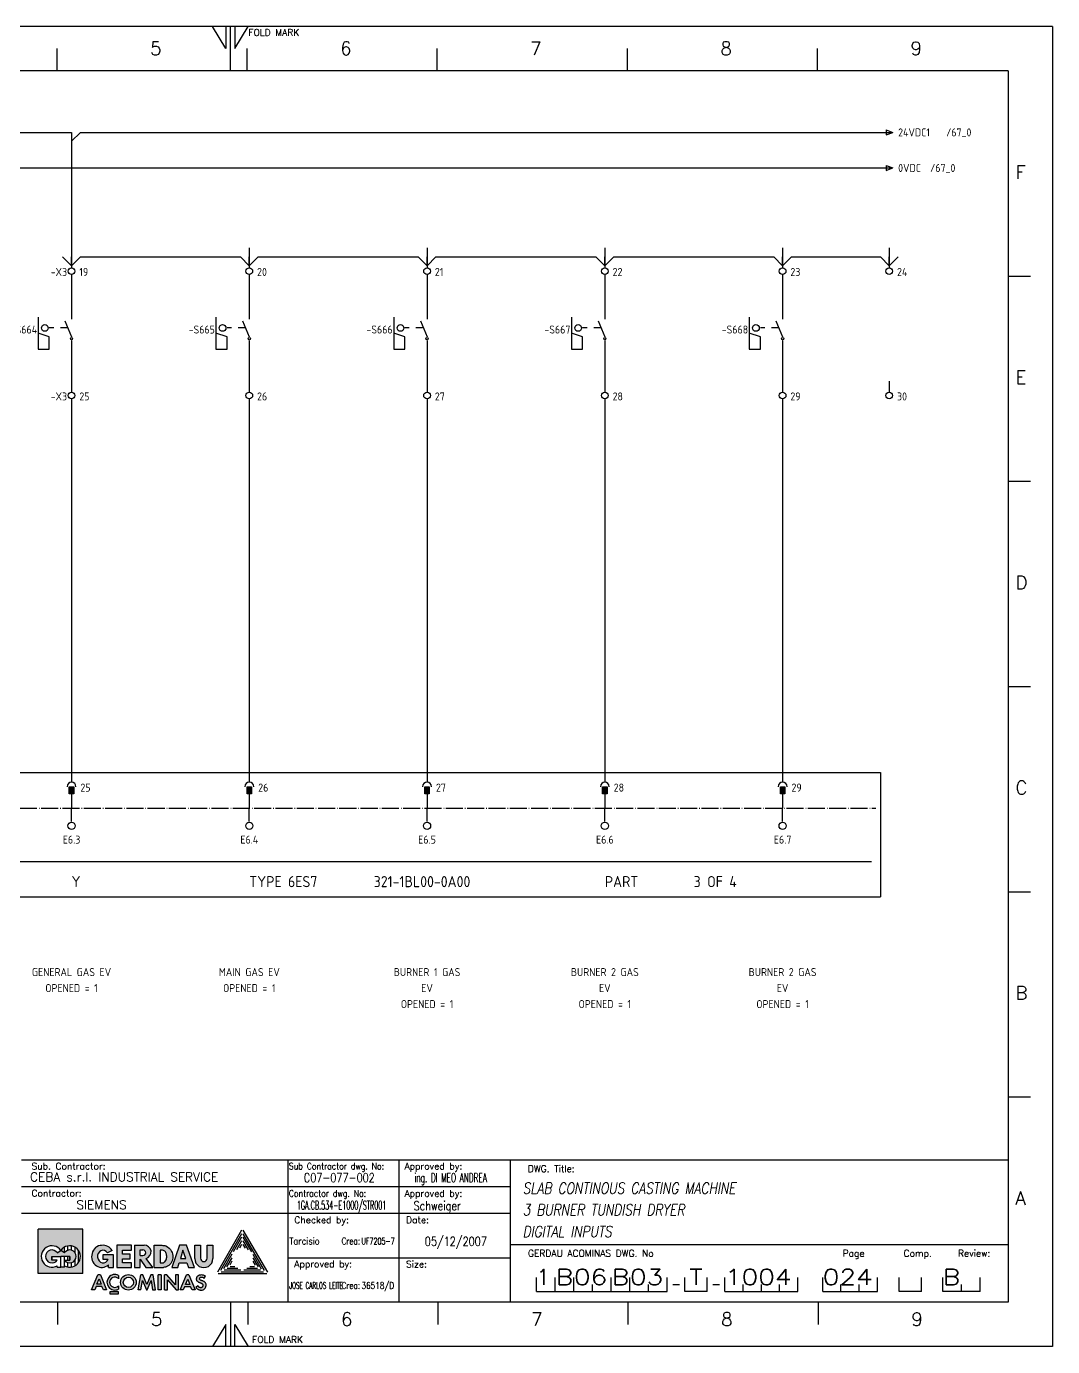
# Model space of a CAD drawing. Extents: x 520 to 940, y 6 to 303.
# Drawn here: x 709.3 to 940.2, y 6.5 to 303.5 of the extents above; entities that cross this region are included whole.
import ezdxf
from ezdxf.enums import TextEntityAlignment as Align

# ---------------------------------------------------------------- set-up
doc = ezdxf.new("R2010")
doc.units = 0
doc.header["$LTSCALE"] = 25
doc.header["$MEASUREMENT"] = 0
doc.linetypes.add('EPLANLINE7', pattern=[0])
doc.layers.get('0').update_dxf_attribs({"linetype": 'CONTINUOUS'})
for name, color, linetype in [('AUTOCONNECTING', 2, 'CONTINUOUS'), ('FORM_1', 7, 'CONTINUOUS'), ('FORM_2', 4, 'CONTINUOUS'), ('FORM_3', 6, 'CONTINUOUS'), ('FORM_4', 1, 'CONTINUOUS'), ('MORSETTI', 7, 'CONTINUOUS'), ('RIF_', 7, 'CONTINUOUS'), ('SEF', 5, 'CONTINUOUS'), ('SIMBOLO', 4, 'CONTINUOUS'), ('TESTI', 7, 'CONTINUOUS'), ('TESTO', 5, 'CONTINUOUS')]:
    doc.layers.add(name, color=color, linetype=linetype)
doc.styles.add('ROMANS', font='romans.shx', dxfattribs={"width": 0.7, "oblique": 10, "height": 4})
doc.styles.get("Standard").update_dxf_attribs({"font": 'isocp.shx'})

# ---------------------------------------------------------------- blocks, each defined once
blk = doc.blocks.new('Format A3')
at = {"layer": 'FORM_1'}
h = blk.add_hatch(color=256, dxfattribs=at)
edge = h.paths.add_edge_path()
edge.add_line((217.87, 22.79), (217.87, 17.78))
edge.add_line((217.87, 17.78), (219.92, 17.78))
edge.add_spline(control_points=[(219.92, 17.78), (220.24, 17.85), (220.98, 18), (221.84, 18.93), (222.13, 20.2), (221.81, 21.63), (220.8, 22.71), (219.89, 22.77), (219.58, 22.79)], knot_values=[0, 0, 0, 0, 0.968333, 2.238245, 3.514092, 4.752916, 6.526982, 7.43734, 7.43734, 7.43734, 7.43734], degree=3, periodic=0)
edge.add_line((219.58, 22.79), (217.87, 22.79))
edge = h.paths.add_edge_path(flags=16)
edge.add_spline(control_points=[(219.59, 21.67), (219.7, 21.66), (220.06, 21.63), (220.6, 21.16), (220.68, 20.32), (220.63, 19.48), (220.1, 18.85), (219.69, 18.84), (219.58, 18.84)], knot_values=[0, 0, 0, 0, 0.326882, 1.089251, 1.872602, 2.763575, 3.625522, 3.966209, 3.966209, 3.966209, 3.966209], degree=3, periodic=0)
edge.add_line((219.58, 18.84), (219.17, 18.84))
edge.add_line((219.17, 18.84), (219.17, 21.67))
edge.add_line((219.17, 21.67), (219.59, 21.67))
h.paths.add_polyline_path([(223.55, 22.79), (221.81, 17.78), (223.19, 17.78), (223.48, 18.84), (225.23, 18.84), (225.54, 17.78), (226.94, 17.78), (225.11, 22.79)])
h.paths.add_polyline_path([(224.33, 21.67), (224.94, 19.81), (223.79, 19.81)], flags=16)
h.paths.add_polyline_path([(228.25, 22.79), (226.96, 22.79), (226.97, 19.8, 0.995265), (231.07, 19.81), (231.07, 22.79), (229.77, 22.79), (229.77, 19.87, -1), (228.25, 19.87)])
h.paths.add_polyline_path([(215.57, 22.79), (213.43, 22.79), (213.43, 17.78), (214.72, 17.78), (214.72, 19.66), (215.93, 17.78), (217.52, 17.78), (216.02, 19.84, 0.906396)])
h.paths.add_polyline_path([(215.29, 20.49), (214.72, 20.5), (214.72, 21.75), (215.31, 21.75, -1.017604)], flags=16)
h.paths.add_polyline_path([(209.42, 22.79), (209.42, 17.78), (212.73, 17.78), (212.73, 18.83), (210.73, 18.83), (210.73, 19.76), (212.41, 19.76), (212.41, 20.8), (210.73, 20.8), (210.73, 21.67), (212.73, 21.67), (212.73, 22.79)])
edge = h.paths.add_edge_path()
edge.add_ellipse((206.05, 20.28), major_axis=(0, -2.49), ratio=0.91559, start_angle=180.5657, end_angle=401.2517)
edge.add_line((207.56, 18.41), (207.56, 17.78))
edge.add_line((207.56, 17.78), (208.68, 17.78))
edge.add_line((208.68, 17.78), (208.68, 20.66))
edge.add_line((208.68, 20.66), (206.26, 20.66))
edge.add_line((206.26, 20.66), (206.26, 19.69))
edge.add_line((206.26, 19.69), (207.49, 19.69))
edge.add_ellipse((206.34, 20.25), major_axis=(0, -1.41), ratio=0.88785, start_angle=126.9107, end_angle=426.8029, ccw=False)
edge.add_line((207.34, 21.09), (208.41, 21.6))
edge.add_arc((206.36, 20.45), 2.34, 29.2872, 98.191)
h.paths.add_polyline_path([(205.74, 16.12), (205.19, 16.12), (203.77, 12.78), (204.46, 12.78), (204.76, 13.48), (206.07, 13.48), (206.44, 12.78), (207.11, 12.79)])
h.paths.add_polyline_path([(205.46, 15.22), (205.93, 14.01), (204.97, 14.01)], flags=16)
h.paths.add_polyline_path([(209.78, 12.92), (209.78, 13.66, -2.423597), (209.78, 15.28), (209.78, 16.02, 1.652966)])
h.paths.add_polyline_path([(210.29, 14.45, 1), (213.8, 14.45, 1)])
h.paths.add_polyline_path([(213.19, 14.45, -1), (210.89, 14.45, -1)], flags=16)
h.paths.add_polyline_path([(215.31, 16.12), (214.82, 16.12), (214.22, 12.78), (214.87, 12.78), (215.21, 14.84), (216.1, 12.73), (216.28, 12.73), (217.19, 14.84), (217.49, 12.78), (218.15, 12.78), (217.6, 16.12), (217.12, 16.12), (216.2, 13.99)])
h.paths.add_polyline_path([(219.4, 16.12), (218.75, 16.12), (218.75, 12.78), (219.4, 12.78)])
h.paths.add_polyline_path([(220.16, 12.78), (220.81, 12.78), (220.81, 15.04), (222.79, 12.78), (223.3, 12.78), (223.3, 16.12), (222.65, 16.12), (222.65, 13.88), (220.68, 16.12), (220.16, 16.12)])
h.paths.add_polyline_path([(225.66, 16.12), (225.13, 16.12), (223.7, 12.77), (224.39, 12.77), (224.69, 13.47), (226, 13.47), (226.37, 12.77), (227.04, 12.77)])
h.paths.add_polyline_path([(225.39, 15.2), (225.86, 14), (224.9, 14)], flags=16)
edge = h.paths.add_edge_path()
edge.add_spline(control_points=[(229.42, 15.81), (229.38, 15.84), (229.32, 15.89), (229.21, 15.96), (229.1, 16.02), (228.95, 16.09), (228.79, 16.14), (228.58, 16.18), (228.37, 16.18), (228.14, 16.15), (227.97, 16.08), (227.8, 16), (227.66, 15.88), (227.54, 15.75), (227.47, 15.59), (227.4, 15.42), (227.39, 15.24), (227.4, 15.04), (227.44, 14.85), (227.57, 14.66), (227.73, 14.54), (227.92, 14.42), (228.08, 14.35), (228.25, 14.29), (228.42, 14.23), (228.59, 14.16), (228.73, 14.07), (228.81, 13.98), (228.85, 13.89), (228.87, 13.78), (228.86, 13.67), (228.81, 13.54), (228.72, 13.42), (228.56, 13.32), (228.37, 13.29), (228.2, 13.3), (228.07, 13.34), (227.98, 13.38), (227.9, 13.44), (227.81, 13.5), (227.72, 13.6), (227.68, 13.69), (227.64, 13.74)], knot_values=[0, 0, 0, 0, 0.129897, 0.252239, 0.381983, 0.506097, 0.749316, 0.87783, 1.167741, 1.365595, 1.552935, 1.738999, 1.918105, 2.09238, 2.269928, 2.449255, 2.632957, 2.790606, 3.065835, 3.193419, 3.483878, 3.653535, 3.853782, 4.021202, 4.182707, 4.402789, 4.570564, 4.668988, 4.759204, 4.855589, 5.007336, 5.095097, 5.270281, 5.443299, 5.63607, 5.844858, 5.950481, 6.046454, 6.146081, 6.249423, 6.351995, 6.544354, 6.544354, 6.544354, 6.544354], degree=3, periodic=0)
edge.add_line((227.64, 13.74), (227.22, 13.33))
edge.add_spline(control_points=[(227.22, 13.33), (227.25, 13.3), (227.3, 13.21), (227.44, 13.06), (227.61, 12.91), (227.84, 12.8), (228.04, 12.73), (228.25, 12.7), (228.44, 12.69), (228.72, 12.72), (228.99, 12.82), (229.25, 13.03), (229.41, 13.25), (229.53, 13.57), (229.55, 13.89), (229.48, 14.23), (229.32, 14.44), (229.15, 14.58), (228.98, 14.67), (228.78, 14.76), (228.59, 14.83), (228.39, 14.91), (228.2, 15), (228.05, 15.18), (228.07, 15.39), (228.2, 15.54), (228.35, 15.61), (228.48, 15.63), (228.66, 15.63), (228.84, 15.57), (228.98, 15.46), (229.05, 15.4), (229.08, 15.37)], knot_values=[0, 0, 0, 0, 0.131114, 0.305389, 0.623258, 0.772631, 1.083491, 1.243018, 1.425854, 1.654083, 2.072988, 2.274716, 2.662927, 2.870188, 3.280959, 3.591243, 3.888658, 4.0589, 4.248032, 4.476436, 4.699919, 4.85554, 5.137678, 5.317889, 5.513624, 5.728226, 5.888869, 5.979085, 6.142909, 6.403998, 6.552706, 6.676571, 6.676571, 6.676571, 6.676571], degree=3, periodic=0)
edge.add_line((229.08, 15.37), (229.42, 15.81))
h.paths.add_polyline_path([(207.88, 12.33), (207.88, 11.83), (209.78, 11.83), (209.79, 12.33)])
h.paths.add_polyline_path([(201.77, 26.45), (191.77, 26.45), (191.77, 16.45), (201.77, 16.45)])
h.paths.add_polyline_path([(197.64, 18.19), (197.64, 17.87), (196.84, 17.87), (196.04, 17.87), (196.04, 18.19, -2.312045), (196.84, 21.6, -2.312045)], flags=16)
h.paths.add_polyline_path([(197.64, 19.43), (198.44, 19.43), (198.44, 20.27), (196.84, 20.27), (194.84, 20.27), (194.84, 19.43), (196.04, 19.43, -3.248328), (196.05, 21.08), (196.84, 21.6), (197.62, 21.08, -3.248328)], flags=0)
for p, q in [((420, 297), (0, 297)), ((234, 292), (231, 297)), ((234, 297), (234, 292)), ((235, 287), (235, 297)), ((236, 292), (239, 297)), ((236, 297), (236, 292)), ((420, 297), (420, 0)), ((195.93, 292), (195.93, 287)), ((238.7, 292), (238.7, 287)), ((281.48, 292), (281.48, 287)), ((324.26, 292), (324.26, 287)), ((367.03, 292), (367.03, 287)), ((410, 240.83), (415, 240.83)), ((410, 194.66), (415, 194.66)), ((410, 148.5), (415, 148.5)), ((410, 102.33), (415, 102.33)), ((410, 56.17), (415, 56.17)), ((248, 30), (248, 42)), ((273, 10), (273, 42)), ((188.01, 36), (298, 36)), ((191.77, 16.45), (191.77, 26.45)), ((201.77, 26.45), (191.77, 26.45)), ((201.77, 16.45), (201.77, 26.45)), ((237.53, 26.19), (232.06, 16.71)), ((237.53, 25.39), (232.76, 17.12)), ((237.53, 24.59), (235.65, 21.33)), ((237.53, 23.79), (236.34, 21.73)), ((237.83, 26.19), (243.31, 16.71)), ((237.83, 25.39), (242.62, 17.11)), ((237.83, 24.59), (239.72, 21.33)), ((237.83, 23.79), (239.03, 21.73)), ((196.04, 21.07), (196.84, 21.6)), ((197.64, 21.07), (196.84, 21.6)), ((197.64, 21.07), (197.64, 22.35)), ((198.44, 21.68), (198.44, 22.64)), ((199.24, 21.68), (199.24, 22.64)), ((200.04, 21.11), (200.04, 22.35)), ((200.84, 18.94), (200.84, 21.6)), ((208.41, 21.6), (207.34, 21.09)), ((209.42, 22.79), (209.42, 17.78)), ((212.73, 22.79), (209.42, 22.79)), ((210.73, 20.8), (210.73, 21.67)), ((210.73, 21.67), (212.73, 21.67)), ((212.41, 20.8), (210.73, 20.8)), ((212.41, 19.76), (212.41, 20.8)), ((212.73, 21.67), (212.73, 22.79)), ((213.43, 22.79), (213.43, 17.78)), ((213.43, 22.79), (215.57, 22.79)), ((214.72, 20.5), (214.72, 21.75)), ((214.72, 21.75), (215.31, 21.75)), ((217.87, 17.78), (217.87, 22.79)), ((217.87, 22.79), (219.58, 22.79)), ((223.55, 22.79), (221.81, 17.78)), ((225.11, 22.79), (223.55, 22.79)), ((224.33, 21.67), (223.79, 19.81)), ((224.94, 19.81), (224.33, 21.67)), ((226.94, 17.78), (225.11, 22.79)), ((226.97, 19.83), (226.96, 22.79)), ((226.96, 22.79), (228.25, 22.79)), ((228.25, 22.79), (228.25, 19.87)), ((229.77, 19.87), (229.77, 22.79)), ((229.77, 22.79), (231.07, 22.79)), ((231.07, 22.79), (231.07, 19.81)), ((237.53, 22.99), (237.04, 22.13)), ((237.83, 22.99), (238.33, 22.13)), ((298, 23), (410, 23)), ((194.84, 20.27), (196.84, 20.27)), ((194.84, 20.27), (196.84, 20.27)), ((194.84, 19.43), (194.84, 20.27)), ((194.84, 20.27), (194.84, 19.43)), ((196.04, 19.43), (194.84, 19.43)), ((196.04, 17.87), (196.04, 18.19)), ((196.04, 17.87), (196.84, 17.87)), ((196.84, 17.87), (196.84, 20.27)), ((198.84, 20.27), (196.84, 20.27)), ((198.84, 20.27), (196.84, 20.27)), ((197.64, 17.87), (196.84, 17.87)), ((197.64, 17.87), (197.64, 20.27)), ((197.64, 19.43), (198.84, 19.43)), ((197.64, 17.87), (197.64, 18.19)), ((198.44, 19.43), (198.44, 20.27)), ((198.44, 17.9), (198.44, 18.86)), ((198.84, 20.27), (198.84, 19.43)), ((198.84, 19.43), (198.84, 20.27)), ((199.24, 17.9), (199.24, 18.86)), ((200.04, 18.19), (200.04, 19.43)), ((208.68, 20.66), (206.26, 20.66)), ((206.26, 20.66), (206.26, 19.69)), ((206.26, 19.69), (207.49, 19.69)), ((207.56, 17.78), (207.56, 18.41)), ((208.68, 17.78), (208.68, 20.66)), ((210.73, 18.83), (210.73, 19.76)), ((210.73, 19.76), (212.41, 19.76)), ((212.73, 18.83), (210.73, 18.83)), ((212.73, 17.78), (212.73, 18.83)), ((214.72, 20.5), (215.31, 20.49)), ((214.72, 19.66), (215.93, 17.78)), ((214.72, 17.78), (214.72, 19.66)), ((217.52, 17.78), (216.02, 19.84)), ((223.19, 17.78), (223.48, 18.84)), ((223.48, 18.84), (225.23, 18.84)), ((223.79, 19.81), (224.94, 19.81)), ((225.23, 18.84), (225.54, 17.78)), ((235.33, 20.78), (233.45, 17.52)), ((235.33, 19.98), (234.14, 17.92)), ((235.33, 19.18), (234.84, 18.32)), ((234.98, 18.05), (235.98, 18.05)), ((239.39, 18.05), (240.39, 18.05)), ((240.04, 20.78), (241.92, 17.51)), ((240.04, 19.98), (241.23, 17.91)), ((240.04, 19.18), (240.54, 18.31)), ((248, 20), (298, 20)), ((201.77, 16.45), (191.77, 16.45)), ((203.77, 12.78), (205.19, 16.12)), ((204.97, 14.01), (205.46, 15.22)), ((205.74, 16.12), (205.19, 16.12)), ((205.46, 15.22), (205.93, 14.01)), ((205.74, 16.12), (207.11, 12.79)), ((207.56, 17.78), (208.68, 17.78)), ((209.42, 17.78), (212.73, 17.78)), ((209.78, 16.02), (209.78, 15.23)), ((213.43, 17.78), (214.72, 17.78)), ((214.22, 12.78), (214.82, 16.12)), ((215.31, 16.12), (214.82, 16.12)), ((216.2, 13.99), (215.31, 16.12)), ((215.93, 17.78), (217.52, 17.78)), ((217.12, 16.12), (216.2, 13.99)), ((217.6, 16.12), (217.12, 16.12)), ((218.15, 12.78), (217.6, 16.12)), ((217.87, 17.78), (219.92, 17.78)), ((218.75, 12.78), (218.75, 16.12)), ((219.4, 16.12), (218.75, 16.12)), ((219.4, 16.12), (219.4, 12.78)), ((220.16, 12.79), (220.16, 16.12)), ((220.68, 16.12), (220.16, 16.12)), ((222.65, 13.88), (220.68, 16.12)), ((220.81, 15.04), (222.79, 12.78)), ((220.81, 12.78), (220.81, 15.04)), ((221.81, 17.78), (223.19, 17.78)), ((222.65, 16.12), (222.65, 13.88)), ((223.3, 16.12), (222.65, 16.12)), ((223.3, 12.78), (223.3, 16.12)), ((223.7, 12.77), (225.13, 16.12)), ((224.9, 14), (225.39, 15.2)), ((225.66, 16.12), (225.13, 16.12)), ((225.39, 15.2), (225.86, 14)), ((225.54, 17.78), (226.94, 17.78)), ((225.66, 16.12), (227.04, 12.77)), ((229.08, 15.36), (229.42, 15.81)), ((232.21, 16.45), (243.16, 16.45)), ((232.9, 16.85), (242.47, 16.85)), ((233.6, 17.25), (237.37, 17.25)), ((234.29, 17.65), (236.67, 17.65)), ((238, 17.25), (241.77, 17.25)), ((238.7, 17.65), (241.08, 17.65)), ((204.46, 12.78), (203.77, 12.78)), ((204.76, 13.48), (204.46, 12.78)), ((206.07, 13.48), (204.76, 13.48)), ((205.93, 14.01), (204.97, 14.01)), ((206.44, 12.78), (206.07, 13.48)), ((207.11, 12.79), (206.44, 12.78)), ((207.88, 12.33), (207.88, 11.83)), ((209.79, 12.33), (207.88, 12.33)), ((209.78, 13.66), (209.78, 12.9)), ((209.78, 11.83), (209.79, 12.33)), ((214.87, 12.78), (214.22, 12.78)), ((214.87, 12.78), (215.21, 14.84)), ((215.21, 14.84), (216.1, 12.73)), ((216.1, 12.73), (216.28, 12.73)), ((216.28, 12.73), (217.19, 14.84)), ((217.19, 14.84), (217.49, 12.78)), ((217.49, 12.78), (218.15, 12.78)), ((219.4, 12.78), (218.75, 12.78)), ((220.16, 12.78), (220.81, 12.78)), ((222.79, 12.78), (223.3, 12.78)), ((224.39, 12.77), (223.7, 12.77)), ((224.69, 13.47), (224.39, 12.77)), ((226, 13.47), (224.69, 13.47)), ((225.86, 14), (224.9, 14)), ((226.37, 12.77), (226, 13.47)), ((227.04, 12.77), (226.37, 12.77)), ((227.22, 13.33), (227.64, 13.74)), ((196.11, 10), (196.11, 5)), ((207.88, 11.83), (209.78, 11.83)), ((235, 10), (235, 0)), ((238.89, 10), (238.89, 5)), ((281.66, 10), (281.66, 5)), ((324.44, 10), (324.44, 5)), ((367.22, 10), (367.22, 5)), ((234, 5), (231, 0)), ((234, 0), (234, 5)), ((236, 5), (239, 0)), ((236, 0), (236, 5)), ((420, 0), (0, 0))]:
    blk.add_line(p, q, dxfattribs=at)
blk.add_lwpolyline([(219.59, 21.67), (219.17, 21.67), (219.17, 18.84), (219.58, 18.84)], dxfattribs=at)
for radius in [1.75, 1.15]:
    blk.add_circle((212.04, 14.45), radius, dxfattribs=at)
for centre, radius, start, end in [((194.84, 20.27), 2.4, 33.5573, 300), ((194.84, 20.27), 1.46, 33.5573, 325.1132), ((198.84, 20.27), 2.4, 240, 146.4427), ((198.84, 20.27), 1.46, 214.8868, 146.4427), ((206.36, 20.45), 2.34, 29.2872, 98.191), ((215.31, 21.12), 0.633, 270, 90), ((215.65, 21.29), 1.5, 284.2434, 92.9996), ((229.02, 19.82), 2.05, 179.8525, 0.1475), ((229.01, 19.87), 0.761, 180, 0), ((208.97, 14.47), 1.75, 62.3456, 297.6544), ((208.97, 14.47), 1.15, 44.8431, 315.1569)]:
    blk.add_arc(centre, radius, start, end, dxfattribs=at)
for centre, major_axis, ratio, start_param, end_param in [((206.05, 20.28), (0, -2.49), 0.91559, 3.151467, 7.003163), ((206.34, 20.25), (0, -1.41), 0.88785, 2.21501, 7.449115)]:
    blk.add_ellipse(centre, major_axis=major_axis, ratio=ratio, start_param=start_param, end_param=end_param, dxfattribs=at)
for points in [[(219.58, 22.79), (220.48, 22.65), (221.76, 21.42), (222.04, 20.21), (221.73, 18.97), (220.84, 18.07), (219.92, 17.78)], [(219.58, 18.84), (219.91, 18.87), (220.52, 19.48), (220.66, 20.37), (220.5, 21.13), (219.91, 21.62), (219.59, 21.67)], [(227.22, 13.33), (227.3, 13.23), (227.41, 13.09), (227.66, 12.89), (227.79, 12.82), (228.09, 12.73), (228.24, 12.7), (228.43, 12.7), (228.65, 12.72), (229.04, 12.87), (229.2, 13), (229.43, 13.31), (229.5, 13.51), (229.53, 13.92), (229.46, 14.22), (229.28, 14.46), (229.15, 14.57), (228.99, 14.66), (228.78, 14.76), (228.57, 14.84), (228.43, 14.9), (228.18, 15.03), (228.07, 15.18), (228.09, 15.37), (228.22, 15.54), (228.37, 15.61), (228.46, 15.63), (228.62, 15.63), (228.87, 15.54), (228.99, 15.45), (229.08, 15.37)], [(227.64, 13.74), (227.75, 13.58), (227.81, 13.5), (227.9, 13.44), (227.98, 13.38), (228.07, 13.35), (228.17, 13.31), (228.38, 13.3), (228.56, 13.33), (228.71, 13.43), (228.82, 13.57), (228.85, 13.65), (228.86, 13.8), (228.84, 13.89), (228.8, 13.98), (228.74, 14.05), (228.6, 14.15), (228.4, 14.23), (228.25, 14.29), (228.09, 14.35), (227.91, 14.43), (227.76, 14.52), (227.54, 14.71), (227.47, 14.81), (227.4, 15.08), (227.39, 15.24), (227.41, 15.42), (227.47, 15.59), (227.55, 15.75), (227.66, 15.88), (227.8, 15.99), (227.97, 16.08), (228.14, 16.14), (228.34, 16.17), (228.63, 16.17), (228.75, 16.14), (228.99, 16.07), (229.1, 16.02), (229.21, 15.96), (229.31, 15.89), (229.42, 15.81)]]:
    blk.add_spline(points, degree=3, dxfattribs=at)
at = {"layer": 'FORM_3'}
for p, q in [((410, 287), (25, 287)), ((410, 287), (410, 10)), ((410, 10), (25, 10))]:
    blk.add_line(p, q, dxfattribs=at)
at = {"layer": 'FORM_4'}
for p, q in [((188.01, 42), (410, 42)), ((298, 10), (298, 42)), ((188.01, 30), (298, 30)), ((248, 10), (248, 30)), ((303.88, 12.42), (303.88, 15.51)), ((308.08, 12.42), (308.08, 15.51)), ((312.28, 12.42), (312.28, 15.51)), ((320.68, 12.42), (320.68, 15.51)), ((324.88, 12.42), (324.88, 15.51)), ((333.28, 12.42), (333.28, 15.51)), ((337.28, 12.42), (337.28, 15.51)), ((342.28, 12.42), (342.28, 15.51)), ((346.28, 12.42), (346.28, 15.51)), ((362.68, 12.42), (362.68, 15.51)), ((368.28, 12.42), (368.28, 15.51)), ((380.58, 12.42), (380.58, 15.51)), ((385.48, 12.42), (385.48, 15.51)), ((390.48, 12.42), (390.48, 15.51)), ((395.28, 12.42), (395.28, 15.51)), ((403.68, 12.42), (403.68, 15.51)), ((303.88, 12.42), (333.28, 12.42)), ((316.48, 12.42), (316.48, 13.97)), ((316.48, 12.42), (316.48, 13.97)), ((329.08, 12.42), (329.08, 13.97)), ((334.53, 13.97), (336.06, 13.97)), ((342.28, 12.42), (337.28, 12.42)), ((343.53, 13.97), (345.03, 13.97)), ((346.28, 12.42), (346.28, 13.97)), ((346.28, 12.42), (362.68, 12.42)), ((350.38, 12.42), (350.38, 13.97)), ((354.48, 12.42), (354.48, 13.97)), ((358.58, 12.42), (358.58, 13.97)), ((368.28, 12.42), (380.58, 12.42)), ((372.38, 12.42), (372.38, 13.97)), ((376.48, 12.42), (376.48, 13.97)), ((390.48, 12.42), (385.48, 12.42)), ((399.13, 12.42), (395.28, 12.42)), ((403.68, 12.42), (399.13, 12.42)), ((399.48, 12.42), (399.48, 13.97))]:
    blk.add_line(p, q, dxfattribs=at)
at = {"layer": 'FORM_1', "style": 'ROMANS'}
for p in [(239.05, 294.88), (239.88, 0.84)]:
    blk.add_text('FOLD MARK', height=1.5, dxfattribs=at).set_placement(p)
at = {"layer": 'FORM_2', "style": 'ROMANS'}
for s, p in [('Sub. Contractor:', (190.24, 39.84)), ('Approved by:', (274.17, 39.84)), ('DWG. Title:', (301.92, 39.27)), ('Contractor:', (190.24, 33.75)), ('Approved by:', (274.17, 33.72)), ('Checked by:', (249.38, 27.74)), ('Date:', (274.53, 27.74)), ('GERDAU ACOMINAS DWG. No', (301.96, 20.23)), ('Page', (372.75, 20.23)), ('Comp.', (386.46, 20.23)), ('Review:', (398.72, 20.23)), ('Approved by:', (249.38, 17.83)), ('Size:', (274.53, 17.79))]:
    blk.add_text(s, height=1.5, dxfattribs=at).set_placement(p)
for s, width, p in [('Sub Contractor dwg. No:', 0.85, (248.15, 39.84)), ('Contractor dwg. No:', 0.85, (248.15, 33.72)), ('Crea:', 0.8, (260.02, 23)), ('Crea:', 0.8, (260.02, 13))]:
    blk.add_text(s, height=1.5, dxfattribs=dict(at, width=width)).set_placement(p)
at = {"layer": 'FORM_2', "style": 'ROMANS', "flags": 4}
for tag, p in [('21', (189.91, 37.18)), ('18', (189.91, 30.89))]:
    blk.add_attdef(tag, p, '', height=2, dxfattribs=at)
at = {"layer": 'FORM_2', "color": 4, "style": 'ROMANS', "width": 0.8, "flags": 4}
for tag, p in [('22', (251.5, 37)), ('19', (251.5, 30.8)), ('24', (278.73, 22.67))]:
    blk.add_attdef(tag, p, '', height=2, dxfattribs=at)
at = {"layer": 'FORM_2', "style": 'ROMANS', "flags": 4}
for tag, p, height, width in [('23', (276.41, 37.01), 2, 0.8), ('20', (276.22, 30.68), 2, 0.8), ('14', (248.25, 23), 1.5, 0.9), ('15', (264.49, 22.98), 1.5, 0.8), ('16', (248.25, 13), 1.5, 0.9), ('17', (264.49, 12.98), 1.5, 0.8)]:
    blk.add_attdef(tag, p, '', height=height, dxfattribs=dict(at, width=width))
at = {"layer": 'FORM_4', "style": 'ROMANS'}
for s, p in [('5', (216.92, 290.56)), ('6', (259.7, 290.56)), ('7', (302.47, 290.56)), ('8', (345.25, 290.56)), ('9', (388.03, 290.56)), ('F', (411.64, 262.73)), ('E', (411.64, 216.57)), ('D', (411.64, 170.4)), ('C', (411.64, 124.24)), ('B', (411.64, 78.07)), ('A', (411.64, 31.9)), ('5', (217.1, 4.65)), ('6', (259.88, 4.65)), ('7', (302.66, 4.65)), ('8', (345.43, 4.65)), ('9', (388.21, 4.65))]:
    blk.add_text(s, height=3, dxfattribs=at).set_placement(p)
at = {"layer": 'FORM_4', "color": 1, "style": 'ROMANS', "oblique": 10, "width": 0.8, "flags": 4}
for tag, p in [('11', (300.77, 34.39)), ('12', (300.77, 29.5)), ('13', (300.77, 24.62))]:
    blk.add_attdef(tag, p, '', height=2.5, dxfattribs=at)
at = {"layer": 'FORM_4', "color": 1, "style": 'ROMANS', "flags": 2}
blk.add_attdef('25', (279.66, 12.25), '', height=5, dxfattribs=at)
at = {"layer": 'FORM_4', "style": 'ROMANS', "width": 1.25, "flags": 4}
for tag, p in [('1', (303.88, 13.92)), ('3', (312.28, 13.92)), ('5', (324.88, 13.92)), ('7', (346.28, 13.92)), ('10', (395.28, 13.92))]:
    blk.add_attdef(tag, p, '', height=3.5, dxfattribs=at)
for tag, p in [('2', (310.18, 13.92)), ('4', (322.78, 13.92)), ('6', (339.78, 13.92)), ('9', (387.98, 13.92))]:
    blk.add_attdef(tag, text='', height=3.5, dxfattribs=at).set_placement(p, align=Align.CENTER)
at = {"layer": 'FORM_4', "color": 1, "style": 'ROMANS', "width": 1.25, "flags": 4}
blk.add_attdef('8', (368.28, 13.92), '', height=3.5, dxfattribs=at)
blk = doc.blocks.new('SO269')
at = {"layer": 'TESTI', "color": 2, "linetype": 'EPLANLINE7'}
for p, q in [((-2, 0), (0, 0)), ((0, 0), (0, -2)), ((0, -2), (2, 0))]:
    blk.add_line(p, q, dxfattribs=at)
blk = doc.blocks.new('SO278')
at = {"layer": 'TESTI', "color": 2, "linetype": 'EPLANLINE7'}
for p in [(-2, 0), (0, 2), (2, 0)]:
    blk.add_line(p, (0, -2), dxfattribs=at)
blk = doc.blocks.new('30_0_IEC_WUPI')
at = {"layer": 'SIMBOLO', "color": 3, "linetype": 'EPLANLINE7'}
blk.add_line((0, 4), (0, 1.6), dxfattribs=at)
blk.add_circle((0, 0.8), 0.75, dxfattribs=at)
blk = doc.blocks.new('39_0_IEC_WUPI')
at = {"layer": 'TESTI', "color": 3, "linetype": 'EPLANLINE7'}
for p, q in [((0, 4), (0, 2)), ((-7.5, 2.4), (-7.5, -4.8)), ((-4, 0), (-5, 0)), ((-1, 0), (-2.5, 0)), ((-1.5, 1.6), (0, -2)), ((-5, -2), (-7.5, -1.2)), ((-5, -4.8), (-5, -2)), ((0, -2.8), (0, -4)), ((-7.5, -4.8), (-5, -4.8))]:
    blk.add_line(p, q, dxfattribs=at)
for centre, radius in [((-6, 0), 0.75), ((0, -2.4), 0.25)]:
    blk.add_circle(centre, radius, dxfattribs=at)
blk = doc.blocks.new('31_0_IEC_WUPI')
at = {"layer": 'TESTI', "color": 3, "linetype": 'EPLANLINE7'}
for p, q in [((0, 4), (0, 2)), ((-0.5, 0.8), (0.5, 0.8)), ((-0.5, -0.8), (-0.5, 0.8)), ((0.5, 0.8), (0.5, -0.8)), ((0.5, -0.8), (-0.5, -0.8))]:
    blk.add_line(p, q, dxfattribs=at)
blk.add_arc((0, 0.8), 1, 0, 180, dxfattribs=at)
blk.add_solid([(-0.5, -0.8), (0.5, -0.8), (-0.5, 0.8), (0.5, 0.8)], dxfattribs=at)
blk = doc.blocks.new('SO303')
at = {"layer": 'TESTI', "color": 2, "linetype": 'EPLANLINE7'}
blk.add_line((0, 1), (0, 4), dxfattribs=at)
blk.add_circle((0, 0), 0.8, dxfattribs=at)
blk = doc.blocks.new('SO284')
at = {"layer": 'TESTI', "color": 2, "linetype": 'EPLANLINE7'}
for p, q in [((-1.175, 0), (0.675, 0)), ((-0.675, 0.575), (0.8, 0)), ((-0.675, 0.575), (-0.675, -0.575)), ((-0.675, -0.575), (0.8, 0))]:
    blk.add_line(p, q, dxfattribs=at)

msp = doc.modelspace()

# ---------------------------------------------------------------- linework, layer by layer
at = {"layer": 'AUTOCONNECTING', "color": 2, "linetype": 'EPLANLINE7'}
for p, q in [((641.42, 279.61), (717.42, 279.61)), ((721.42, 279.61), (903.42, 279.61)), ((719.42, 277.61), (719.42, 253.61)), ((571.42, 271.61), (903.42, 271.61)), ((719.42, 249.61), (719.42, 251.61)), ((721.42, 251.61), (757.42, 251.61)), ((759.42, 249.61), (759.42, 251.61)), ((761.42, 251.61), (797.42, 251.61)), ((799.42, 249.61), (799.42, 251.61)), ((801.42, 251.61), (837.42, 251.61)), ((839.42, 249.61), (839.42, 251.61)), ((841.42, 251.61), (877.42, 251.61)), ((879.42, 249.61), (879.42, 251.61)), ((881.42, 251.61), (901.42, 251.61)), ((903.42, 249.61), (903.42, 251.61)), ((719.42, 247.61), (719.42, 239.61)), ((759.42, 247.61), (759.42, 239.61)), ((799.42, 247.61), (799.42, 239.61)), ((839.42, 247.61), (839.42, 239.61)), ((879.42, 247.61), (879.42, 239.61)), ((719.42, 231.61), (719.42, 223.61)), ((759.42, 231.61), (759.42, 223.61)), ((799.42, 231.61), (799.42, 223.61)), ((839.42, 231.61), (839.42, 223.61)), ((879.42, 231.61), (879.42, 223.61)), ((719.42, 219.61), (719.42, 135.61)), ((759.42, 219.61), (759.42, 135.61)), ((799.42, 219.61), (799.42, 135.61)), ((839.42, 219.61), (839.42, 135.61)), ((879.42, 219.61), (879.42, 135.61)), ((719.42, 131.61), (719.42, 127.61)), ((759.42, 131.61), (759.42, 127.61)), ((799.42, 131.61), (799.42, 127.61)), ((839.42, 131.61), (839.42, 127.61)), ((879.42, 131.61), (879.42, 127.61))]:
    msp.add_line(p, q, dxfattribs=at)
at = {"layer": 'SIMBOLO', "color": 1, "linetype": 'EPLANLINE7'}
for p, q in [((577.42, 135.61), (901.42, 135.61)), ((901.42, 135.61), (901.42, 107.61)), ((577.42, 107.61), (901.42, 107.61))]:
    msp.add_line(p, q, dxfattribs=at)
at = {"layer": 'TESTI', "color": 1, "linetype": 'EPLANLINE7'}
for p, q in [((707.79, 127.61), (711.62, 127.61)), ((712.12, 127.61), (712.19, 127.61)), ((712.59, 127.61), (716.42, 127.61)), ((716.89, 127.61), (716.99, 127.61)), ((717.39, 127.61), (721.22, 127.61)), ((721.69, 127.61), (721.79, 127.61)), ((722.17, 127.61), (726.02, 127.61)), ((726.49, 127.61), (726.59, 127.61)), ((726.97, 127.61), (730.79, 127.61)), ((731.27, 127.61), (731.37, 127.61)), ((731.77, 127.61), (735.59, 127.61)), ((736.07, 127.61), (736.17, 127.61)), ((736.54, 127.61), (740.39, 127.61)), ((740.87, 127.61), (740.97, 127.61)), ((741.34, 127.61), (745.17, 127.61)), ((745.64, 127.61), (745.74, 127.61)), ((746.14, 127.61), (749.97, 127.61)), ((750.44, 127.61), (750.54, 127.61)), ((750.92, 127.61), (754.77, 127.61)), ((755.24, 127.61), (755.34, 127.61)), ((755.72, 127.61), (759.54, 127.61)), ((760.04, 127.61), (760.12, 127.61)), ((760.52, 127.61), (764.34, 127.61)), ((764.82, 127.61), (764.92, 127.61)), ((765.29, 127.61), (769.14, 127.61)), ((769.62, 127.61), (769.72, 127.61)), ((770.09, 127.61), (773.92, 127.61)), ((774.42, 127.61), (774.49, 127.61)), ((774.89, 127.61), (778.72, 127.61)), ((779.19, 127.61), (779.29, 127.61)), ((779.67, 127.61), (783.52, 127.61)), ((783.99, 127.61), (784.09, 127.61)), ((784.47, 127.61), (788.32, 127.61)), ((788.79, 127.61), (788.89, 127.61)), ((789.27, 127.61), (793.09, 127.61)), ((793.57, 127.61), (793.67, 127.61)), ((794.07, 127.61), (797.89, 127.61)), ((798.37, 127.61), (798.47, 127.61)), ((798.84, 127.61), (802.69, 127.61)), ((803.17, 127.61), (803.27, 127.61)), ((803.64, 127.61), (807.47, 127.61)), ((807.94, 127.61), (808.04, 127.61)), ((808.44, 127.61), (812.27, 127.61)), ((812.74, 127.61), (812.84, 127.61)), ((813.22, 127.61), (817.07, 127.61)), ((817.54, 127.61), (817.64, 127.61)), ((818.02, 127.61), (821.84, 127.61)), ((822.34, 127.61), (822.42, 127.61)), ((822.82, 127.61), (826.64, 127.61)), ((827.12, 127.61), (827.22, 127.61)), ((827.59, 127.61), (831.44, 127.61)), ((831.92, 127.61), (832.02, 127.61)), ((832.39, 127.61), (836.22, 127.61)), ((836.72, 127.61), (836.79, 127.61)), ((837.19, 127.61), (841.02, 127.61)), ((841.49, 127.61), (841.59, 127.61)), ((841.97, 127.61), (845.82, 127.61)), ((846.29, 127.61), (846.39, 127.61)), ((846.77, 127.61), (850.59, 127.61)), ((851.09, 127.61), (851.17, 127.61)), ((851.57, 127.61), (855.39, 127.61)), ((855.87, 127.61), (855.97, 127.61)), ((856.37, 127.61), (860.19, 127.61)), ((860.67, 127.61), (860.77, 127.61)), ((861.14, 127.61), (864.99, 127.61)), ((865.47, 127.61), (865.57, 127.61)), ((865.94, 127.61), (869.77, 127.61)), ((870.24, 127.61), (870.34, 127.61)), ((870.74, 127.61), (874.57, 127.61)), ((875.04, 127.61), (875.14, 127.61)), ((875.52, 127.61), (879.37, 127.61)), ((879.84, 127.61), (879.94, 127.61)), ((880.32, 127.61), (884.14, 127.61)), ((884.62, 127.61), (884.72, 127.61)), ((885.12, 127.61), (888.94, 127.61)), ((889.42, 127.61), (889.52, 127.61)), ((889.89, 127.61), (893.74, 127.61)), ((894.22, 127.61), (894.32, 127.61)), ((894.69, 127.61), (898.52, 127.61)), ((899.02, 127.61), (899.09, 127.61)), ((899.49, 127.61), (900.42, 127.61)), ((900.22, 127.61), (900.42, 127.61))]:
    msp.add_line(p, q, dxfattribs=at)
at = {"layer": 'TESTI', "color": 0, "linetype": 'EPLANLINE7'}
for p, q in [((583.42, 115.61), (839.42, 115.61)), ((839.42, 115.61), (899.42, 115.61))]:
    msp.add_line(p, q, dxfattribs=at)

# ---------------------------------------------------------------- block references
ref = msp.add_blockref('Format A3', (520.17, 6.46))
ref.add_attrib('1', '1', (824.05, 20.37), dxfattribs={"layer": 'FORM_4', "height": 3.5, "style": 'ROMANS'})
ref.add_attrib('2', 'B', dxfattribs={"layer": 'FORM_4', "height": 3.5, "style": 'ROMANS', "width": 1.25}).set_placement((830.35, 20.37), align=Align.CENTER)
ref.add_attrib('3', '06', (832.45, 20.37), dxfattribs={"layer": 'FORM_4', "height": 3.5, "style": 'ROMANS', "width": 1.25})
ref.add_attrib('4', 'B', dxfattribs={"layer": 'FORM_4', "height": 3.5, "style": 'ROMANS', "width": 1.25}).set_placement((842.95, 20.37), align=Align.CENTER)
ref.add_attrib('5', '03', (845.05, 20.37), dxfattribs={"layer": 'FORM_4', "height": 3.5, "style": 'ROMANS', "width": 1.25})
ref.add_attrib('6', 'T', dxfattribs={"layer": 'FORM_4', "height": 3.5, "style": 'ROMANS', "width": 1.25}).set_placement((859.95, 20.37), align=Align.CENTER)
ref.add_attrib('7', '1004', (866.45, 20.37), dxfattribs={"layer": 'FORM_4', "height": 3.5, "style": 'ROMANS', "width": 1.25})
ref.add_attrib('8', '024', (888.45, 20.37), dxfattribs={"layer": 'FORM_4', "color": 1, "height": 3.5, "style": 'ROMANS', "width": 1.25})
ref.add_attrib('10', 'B', (915.45, 20.37), dxfattribs={"layer": 'FORM_4', "height": 3.5, "style": 'ROMANS', "width": 1.25})
ref.add_attrib('11', 'SLAB CONTINOUS CASTING MACHINE', (820.94, 40.84), dxfattribs={"layer": 'FORM_4', "color": 1, "height": 2.5, "style": 'ROMANS', "oblique": 10, "width": 0.8})
ref.add_attrib('12', '3 BURNER TUNDISH DRYER', (820.94, 35.96), dxfattribs={"layer": 'FORM_4', "color": 1, "height": 2.5, "style": 'ROMANS', "oblique": 10, "width": 0.8})
ref.add_attrib('13', 'DIGITAL INPUTS', (820.94, 31.08), dxfattribs={"layer": 'FORM_4', "color": 1, "height": 2.5, "style": 'ROMANS', "oblique": 10, "width": 0.8})
ref.add_attrib('14', 'Tarcisio', (768.42, 29.46), dxfattribs={"layer": 'FORM_2', "height": 1.5, "style": 'ROMANS', "width": 0.9})
ref.add_attrib('15', 'UF7205-7', (784.67, 29.43), dxfattribs={"layer": 'FORM_2', "height": 1.5, "style": 'ROMANS', "width": 0.7})
ref.add_attrib('16', 'JOSE CARLOS LEITE', (768.42, 19.46), dxfattribs={"layer": 'FORM_2', "height": 1.5, "style": 'ROMANS', "width": 0.5})
ref.add_attrib('17', '36518/D', (784.67, 19.43), dxfattribs={"layer": 'FORM_2', "height": 1.5, "style": 'ROMANS', "width": 0.8})
ref.add_attrib('18', '       SIEMENS', (710.09, 37.35), dxfattribs={"layer": 'FORM_2', "height": 2, "style": 'ROMANS'})
ref.add_attrib('19', '1GA.CB.534-E1000/STR001', (770.11, 37.26), dxfattribs={"layer": 'FORM_2', "color": 4, "height": 2, "style": 'ROMANS', "width": 0.5})
ref.add_attrib('20', 'Schweiger', (796.4, 37.14), dxfattribs={"layer": 'FORM_2', "height": 2, "style": 'ROMANS', "width": 0.8})
ref.add_attrib('21', 'CEBA s.r.I. INDUSTRIAL SERVICE', (710.09, 43.63), dxfattribs={"layer": 'FORM_2', "height": 2, "style": 'ROMANS'})
ref.add_attrib('22', 'C07-077-002', (771.68, 43.46), dxfattribs={"layer": 'FORM_2', "color": 4, "height": 2, "style": 'ROMANS', "width": 0.8})
ref.add_attrib('23', 'ing. DI MEO ANDREA', (796.58, 43.46), dxfattribs={"layer": 'FORM_2', "height": 2, "style": 'ROMANS', "width": 0.6})
ref.add_attrib('24', '05/12/2007', (798.9, 29.13), dxfattribs={"layer": 'FORM_2', "color": 4, "height": 2, "style": 'ROMANS', "width": 0.8})
at = {"layer": 'SIMBOLO'}
for name, p in [('SO269', (719.42, 279.61)), ('SO284', (903.42, 279.61)), ('SO284', (903.42, 271.61)), ('SO278', (719.42, 251.61)), ('SO278', (759.42, 251.61)), ('SO278', (799.42, 251.61)), ('SO278', (839.42, 251.61)), ('SO278', (879.42, 251.61)), ('SO278', (903.42, 251.61)), ('SO303', (719.42, 123.61)), ('SO303', (759.42, 123.61)), ('SO303', (799.42, 123.61)), ('SO303', (839.42, 123.61)), ('SO303', (879.42, 123.61))]:
    msp.add_blockref(name, p, dxfattribs=at)
ref = msp.add_blockref('30_0_IEC_WUPI', (719.42, 247.61), dxfattribs=at)
ref.add_attrib('DESIGN._1', '-X3', dxfattribs={"layer": 'MORSETTI', "color": 2, "height": 1.8, "width": 1.000667, "flags": 2}).set_placement((718.42, 247.31), align=Align.RIGHT)
ref.add_attrib('DESIGN._2', '19', (721.17, 247.31), dxfattribs={"layer": 'MORSETTI', "color": 2, "height": 1.8, "width": 1.000667, "flags": 2})
ref = msp.add_blockref('30_0_IEC_WUPI', (759.42, 247.61), dxfattribs=at)
ref.add_attrib('DESIGN._1', '20', (761.17, 247.31), dxfattribs={"layer": 'MORSETTI', "color": 2, "height": 1.8, "width": 1.000667, "flags": 2})
ref = msp.add_blockref('30_0_IEC_WUPI', (799.42, 247.61), dxfattribs=at)
ref.add_attrib('DESIGN._1', '21', (801.17, 247.31), dxfattribs={"layer": 'MORSETTI', "color": 2, "height": 1.8, "width": 1.000667, "flags": 2})
ref = msp.add_blockref('30_0_IEC_WUPI', (839.42, 247.61), dxfattribs=at)
ref.add_attrib('DESIGN._1', '22', (841.17, 247.31), dxfattribs={"layer": 'MORSETTI', "color": 2, "height": 1.8, "width": 1.000667, "flags": 2})
ref = msp.add_blockref('30_0_IEC_WUPI', (879.42, 247.61), dxfattribs=at)
ref.add_attrib('DESIGN._1', '23', (881.17, 247.31), dxfattribs={"layer": 'MORSETTI', "color": 2, "height": 1.8, "width": 1.000667, "flags": 2})
ref = msp.add_blockref('30_0_IEC_WUPI', (903.42, 247.61), dxfattribs=at)
ref.add_attrib('DESIGN._1', '24', (905.17, 247.31), dxfattribs={"layer": 'MORSETTI', "color": 2, "height": 1.8, "width": 1.000667, "flags": 2})
ref = msp.add_blockref('39_0_IEC_WUPI', (719.42, 235.61), dxfattribs=at)
ref.add_attrib('SEF_1', '-S664', dxfattribs={"layer": 'SEF', "color": 2, "height": 1.8, "width": 1.000667, "flags": 2}).set_placement((711.67, 234.36), align=Align.RIGHT)
ref = msp.add_blockref('39_0_IEC_WUPI', (759.42, 235.61), dxfattribs=at)
ref.add_attrib('SEF_1', '-S665', dxfattribs={"layer": 'SEF', "color": 2, "height": 1.8, "width": 1.000667, "flags": 2}).set_placement((751.67, 234.36), align=Align.RIGHT)
ref = msp.add_blockref('39_0_IEC_WUPI', (799.42, 235.61), dxfattribs=at)
ref.add_attrib('SEF_1', '-S666', dxfattribs={"layer": 'SEF', "color": 2, "height": 1.8, "width": 1.000667, "flags": 2}).set_placement((791.67, 234.36), align=Align.RIGHT)
ref = msp.add_blockref('39_0_IEC_WUPI', (839.42, 235.61), dxfattribs=at)
ref.add_attrib('SEF_1', '-S667', dxfattribs={"layer": 'SEF', "color": 2, "height": 1.8, "width": 1.000667, "flags": 2}).set_placement((831.67, 234.36), align=Align.RIGHT)
ref = msp.add_blockref('39_0_IEC_WUPI', (879.42, 235.61), dxfattribs=at)
ref.add_attrib('SEF_1', '-S668', dxfattribs={"layer": 'SEF', "color": 2, "height": 1.8, "width": 1.000667, "flags": 2}).set_placement((871.67, 234.36), align=Align.RIGHT)
ref = msp.add_blockref('30_0_IEC_WUPI', (719.42, 219.61), dxfattribs=at)
ref.add_attrib('DESIGN._1', '-X3', dxfattribs={"layer": 'MORSETTI', "color": 2, "height": 1.8, "width": 1.000667, "flags": 2}).set_placement((718.42, 219.31), align=Align.RIGHT)
ref.add_attrib('DESIGN._2', '25', (721.17, 219.31), dxfattribs={"layer": 'MORSETTI', "color": 2, "height": 1.8, "width": 1.000667, "flags": 2})
ref = msp.add_blockref('30_0_IEC_WUPI', (759.42, 219.61), dxfattribs=at)
ref.add_attrib('DESIGN._1', '26', (761.17, 219.31), dxfattribs={"layer": 'MORSETTI', "color": 2, "height": 1.8, "width": 1.000667, "flags": 2})
ref = msp.add_blockref('30_0_IEC_WUPI', (799.42, 219.61), dxfattribs=at)
ref.add_attrib('DESIGN._1', '27', (801.17, 219.31), dxfattribs={"layer": 'MORSETTI', "color": 2, "height": 1.8, "width": 1.000667, "flags": 2})
ref = msp.add_blockref('30_0_IEC_WUPI', (839.42, 219.61), dxfattribs=at)
ref.add_attrib('DESIGN._1', '28', (841.17, 219.31), dxfattribs={"layer": 'MORSETTI', "color": 2, "height": 1.8, "width": 1.000667, "flags": 2})
ref = msp.add_blockref('30_0_IEC_WUPI', (879.42, 219.61), dxfattribs=at)
ref.add_attrib('DESIGN._1', '29', (881.17, 219.31), dxfattribs={"layer": 'MORSETTI', "color": 2, "height": 1.8, "width": 1.000667, "flags": 2})
ref = msp.add_blockref('30_0_IEC_WUPI', (903.42, 219.61), dxfattribs=at)
ref.add_attrib('DESIGN._1', '30', (905.17, 219.31), dxfattribs={"layer": 'MORSETTI', "color": 2, "height": 1.8, "width": 1.000667, "flags": 2})
ref = msp.add_blockref('31_0_IEC_WUPI', (719.42, 131.61), dxfattribs=at)
ref.add_attrib('DESIGN._1', '25', (721.42, 131.31), dxfattribs={"layer": 'MORSETTI', "color": 2, "height": 1.8, "width": 1.000667, "flags": 2})
ref = msp.add_blockref('31_0_IEC_WUPI', (759.42, 131.61), dxfattribs=at)
ref.add_attrib('DESIGN._1', '26', (761.42, 131.31), dxfattribs={"layer": 'MORSETTI', "color": 2, "height": 1.8, "width": 1.000667, "flags": 2})
ref = msp.add_blockref('31_0_IEC_WUPI', (799.42, 131.61), dxfattribs=at)
ref.add_attrib('DESIGN._1', '27', (801.42, 131.31), dxfattribs={"layer": 'MORSETTI', "color": 2, "height": 1.8, "width": 1.000667, "flags": 2})
ref = msp.add_blockref('31_0_IEC_WUPI', (839.42, 131.61), dxfattribs=at)
ref.add_attrib('DESIGN._1', '28', (841.42, 131.31), dxfattribs={"layer": 'MORSETTI', "color": 2, "height": 1.8, "width": 1.000667, "flags": 2})
ref = msp.add_blockref('31_0_IEC_WUPI', (879.42, 131.61), dxfattribs=at)
ref.add_attrib('DESIGN._1', '29', (881.42, 131.31), dxfattribs={"layer": 'MORSETTI', "color": 2, "height": 1.8, "width": 1.000667, "flags": 2})

# ---------------------------------------------------------------- texts
at = {"layer": 'RIF_', "color": 2, "width": 1.000667}
for p in [(916.22, 278.71), (912.62, 270.71)]:
    msp.add_text('/67_0', height=1.8, dxfattribs=at).set_placement(p)
at = {"layer": 'TESTO', "color": 2, "width": 1.000667}
for s, p in [('24VDC1', (905.42, 278.71)), ('0VDC', (905.42, 270.71))]:
    msp.add_text(s, height=1.8, dxfattribs=at).set_placement(p)
for s, p in [('E6.3', (719.42, 119.61)), ('E6.4', (759.42, 119.61)), ('E6.5', (799.42, 119.61)), ('E6.6', (839.42, 119.61)), ('E6.7', (879.42, 119.61)), ('GENERAL GAS EV', (719.42, 89.81)), ('MAIN GAS EV', (759.42, 89.81)), ('BURNER 1 GAS', (799.42, 89.81)), ('BURNER 2 GAS', (839.42, 89.81)), ('BURNER 2 GAS', (879.42, 89.81)), ('OPENED = 1', (719.42, 86.21)), ('OPENED = 1', (759.42, 86.21)), ('EV', (799.42, 86.21)), ('EV', (839.42, 86.21)), ('EV', (879.42, 86.21)), ('OPENED = 1', (799.42, 82.61)), ('OPENED = 1', (839.42, 82.61)), ('OPENED = 1', (879.42, 82.61))]:
    msp.add_text(s, height=1.8, dxfattribs=at).set_placement(p, align=Align.CENTER)
at = {"layer": 'TESTO', "color": 3, "width": 1.0032}
for s, p in [('Y', (719.42, 109.81)), ('TYPE 6ES7', (759.42, 109.81)), ('321-1BL00-0A00', (787.42, 109.81)), ('PART', (839.42, 109.81)), ('3 OF 4', (859.42, 109.81))]:
    msp.add_text(s, height=2.5, dxfattribs=at).set_placement(p)

doc.saveas('drawing.dxf')
